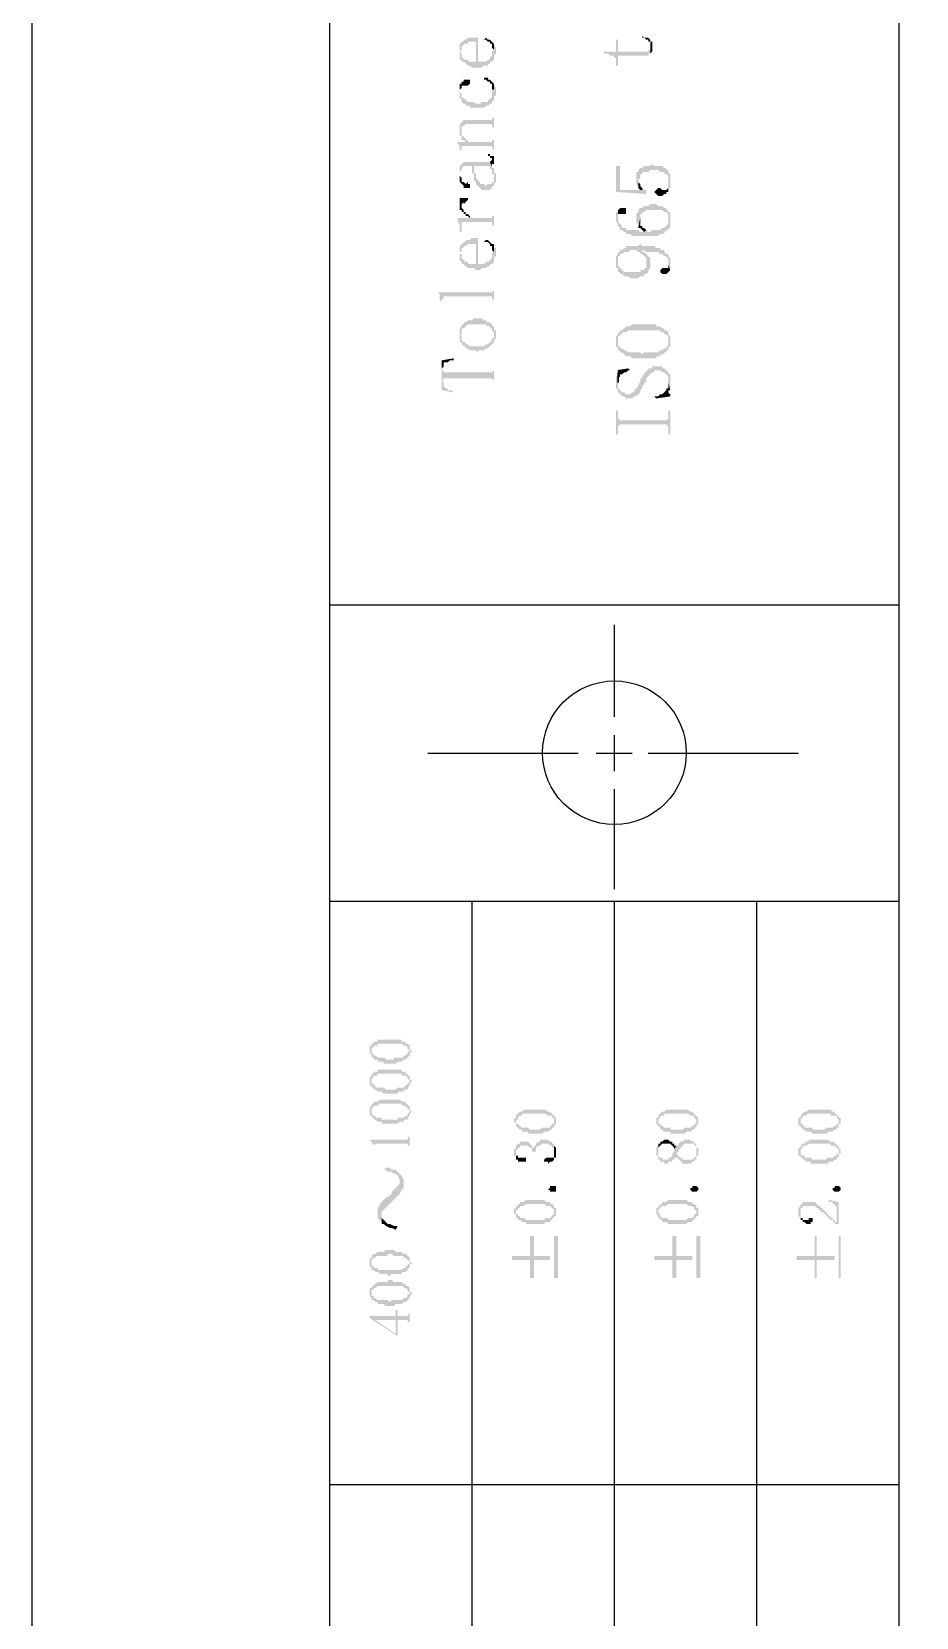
# Model space of a CAD drawing. Header units: millimetres. Extents: x 7018 to 13530, y 4187 to 5692.
# Drawn here: x 8411.44 to 8431.36, y 4627.4 to 4663.11 of the extents above; entities that cross this region are included whole.
import ezdxf

# ---------------------------------------------------------------- set-up
doc = ezdxf.new("R2010")
doc.units = ezdxf.units.MM

msp = doc.modelspace()

# ---------------------------------------------------------------- hatches: boundary and pattern name
at = {"transparency": 33554559}
for points in [[(8421.079, 4662.797), (8421.079, 4662.661), (8421.079, 4662.661), (8421.124, 4662.706), (8421.124, 4662.797), (8421.169, 4662.797), (8421.169, 4662.842), (8421.26, 4662.842), (8421.26, 4662.887), (8421.44, 4662.887), (8421.44, 4662.3), (8421.576, 4662.3), (8421.621, 4662.345), (8421.711, 4662.345), (8421.711, 4662.39), (8421.756, 4662.39), (8421.756, 4662.436), (8421.801, 4662.436), (8421.846, 4662.481), (8421.846, 4662.526), (8421.846, 4662.571), (8421.891, 4662.616), (8421.891, 4662.661), (8421.891, 4662.751), (8421.891, 4662.751), (8421.846, 4662.797), (8421.846, 4662.842), (8421.846, 4662.706), (8421.846, 4662.706), (8421.801, 4662.661), (8421.801, 4662.571), (8421.801, 4662.571), (8421.756, 4662.526), (8421.756, 4662.481), (8421.711, 4662.481), (8421.666, 4662.436), (8421.485, 4662.436), (8421.485, 4662.977), (8421.26, 4662.977), (8421.214, 4662.932), (8421.169, 4662.932), (8421.169, 4662.887), (8421.124, 4662.887), (8421.079, 4662.842)], [(8421.621, 4662.932), (8421.666, 4662.932), (8421.711, 4662.887), (8421.756, 4662.887), (8421.756, 4662.842), (8421.801, 4662.842), (8421.801, 4662.751), (8421.801, 4662.751), (8421.846, 4662.706), (8421.846, 4662.842), (8421.801, 4662.887), (8421.756, 4662.932), (8421.711, 4662.932), (8421.666, 4662.977), (8421.666, 4662.977)], [(8424.329, 4662.661), (8424.329, 4662.616), (8424.419, 4662.616), (8424.464, 4662.571), (8424.554, 4662.571), (8424.554, 4662.526), (8424.599, 4662.526), (8424.599, 4662.345), (8424.645, 4662.345), (8424.645, 4662.571), (8425.321, 4662.571), (8425.321, 4662.616), (8425.367, 4662.616), (8425.367, 4662.797), (8425.367, 4662.706), (8425.321, 4662.706), (8425.321, 4662.661), (8424.645, 4662.661), (8424.645, 4662.932), (8424.599, 4662.932), (8424.599, 4662.661)], [(8425.186, 4662.977), (8425.231, 4662.977), (8425.276, 4662.932), (8425.321, 4662.932), (8425.321, 4662.887), (8425.367, 4662.887), (8425.367, 4662.616), (8425.412, 4662.661), (8425.412, 4662.751), (8425.412, 4662.797), (8425.412, 4662.887), (8425.367, 4662.887), (8425.367, 4662.932), (8425.367, 4662.932), (8425.321, 4662.977), (8425.231, 4662.977), (8425.186, 4663.022)], [(8421.079, 4662.661), (8421.079, 4662.616), (8421.079, 4662.481), (8421.124, 4662.481), (8421.124, 4662.436), (8421.169, 4662.436), (8421.214, 4662.39), (8421.214, 4662.39), (8421.26, 4662.345), (8421.305, 4662.345), (8421.35, 4662.3), (8421.44, 4662.3), (8421.44, 4662.436), (8421.26, 4662.436), (8421.26, 4662.481), (8421.169, 4662.481), (8421.169, 4662.526), (8421.124, 4662.526), (8421.124, 4662.616), (8421.124, 4662.616), (8421.079, 4662.661), (8421.079, 4662.797), (8421.079, 4662.751), (8421.079, 4662.706)], [(8421.079, 4661.759), (8421.079, 4661.623), (8421.079, 4661.804), (8421.124, 4661.849), (8421.124, 4661.894), (8421.26, 4661.894), (8421.305, 4661.939), (8421.305, 4661.984), (8421.305, 4662.029), (8421.169, 4662.029), (8421.169, 4661.984), (8421.124, 4661.984), (8421.124, 4661.939), (8421.079, 4661.939), (8421.079, 4661.804)], [(8421.079, 4661.623), (8421.124, 4661.578), (8421.124, 4661.533), (8421.124, 4661.533), (8421.169, 4661.488), (8421.214, 4661.488), (8421.214, 4661.443), (8421.305, 4661.443), (8421.305, 4661.398), (8421.621, 4661.398), (8421.666, 4661.443), (8421.711, 4661.443), (8421.756, 4661.488), (8421.801, 4661.488), (8421.801, 4661.533), (8421.846, 4661.578), (8421.846, 4661.668), (8421.891, 4661.668), (8421.891, 4661.804), (8421.891, 4661.849), (8421.846, 4661.894), (8421.846, 4661.939), (8421.846, 4661.804), (8421.846, 4661.804), (8421.801, 4661.759), (8421.801, 4661.623), (8421.756, 4661.623), (8421.756, 4661.578), (8421.711, 4661.578), (8421.711, 4661.533), (8421.576, 4661.533), (8421.53, 4661.488), (8421.44, 4661.488), (8421.395, 4661.533), (8421.26, 4661.533), (8421.214, 4661.578), (8421.214, 4661.578), (8421.169, 4661.623), (8421.124, 4661.623), (8421.124, 4661.713), (8421.124, 4661.713), (8421.079, 4661.759)], [(8421.621, 4662.029), (8421.666, 4662.029), (8421.711, 4661.984), (8421.756, 4661.984), (8421.756, 4661.939), (8421.801, 4661.939), (8421.801, 4661.804), (8421.846, 4661.804), (8421.846, 4661.939), (8421.801, 4661.984), (8421.801, 4661.984), (8421.756, 4662.029), (8421.711, 4662.029), (8421.711, 4662.074), (8421.621, 4662.074)], [(8421.124, 4661.082), (8421.124, 4660.901), (8421.124, 4660.991), (8421.169, 4660.991), (8421.214, 4661.036), (8421.801, 4661.036), (8421.801, 4660.991), (8421.846, 4660.946), (8421.846, 4661.217), (8421.846, 4661.172), (8421.801, 4661.172), (8421.801, 4661.127), (8421.169, 4661.127), (8421.124, 4661.082)], [(8421.079, 4660.901), (8421.079, 4660.811), (8421.079, 4660.766), (8421.124, 4660.766), (8421.124, 4660.675), (8421.169, 4660.675), (8421.214, 4660.63), (8421.214, 4660.721), (8421.169, 4660.721), (8421.169, 4660.766), (8421.124, 4660.766), (8421.124, 4661.082), (8421.079, 4661.036), (8421.079, 4660.991), (8421.079, 4660.946)], [(8421.034, 4660.63), (8421.034, 4660.585), (8421.079, 4660.54), (8421.079, 4660.45), (8421.124, 4660.45), (8421.124, 4660.54), (8421.801, 4660.54), (8421.801, 4660.495), (8421.846, 4660.45), (8421.846, 4660.721), (8421.846, 4660.675), (8421.801, 4660.675), (8421.801, 4660.63), (8421.26, 4660.63), (8421.26, 4660.675), (8421.214, 4660.675), (8421.214, 4660.63)], [(8421.079, 4659.908), (8421.079, 4659.863), (8421.079, 4659.728), (8421.079, 4659.953), (8421.124, 4659.998), (8421.124, 4660.044), (8421.124, 4660.044), (8421.169, 4660.089), (8421.35, 4660.089), (8421.35, 4659.953), (8421.395, 4659.908), (8421.395, 4659.863), (8421.395, 4660.089), (8421.756, 4660.089), (8421.756, 4660.044), (8421.801, 4659.998), (8421.801, 4659.908), (8421.846, 4659.908), (8421.846, 4659.818), (8421.846, 4660.044), (8421.801, 4660.044), (8421.801, 4660.089), (8421.756, 4660.179), (8421.169, 4660.179), (8421.124, 4660.134), (8421.124, 4660.134), (8421.079, 4660.089), (8421.079, 4660.044), (8421.079, 4659.953)], [(8421.395, 4659.863), (8421.395, 4659.773), (8421.44, 4659.728), (8421.44, 4659.682), (8421.44, 4659.682), (8421.485, 4659.637), (8421.485, 4659.637), (8421.53, 4659.592), (8421.53, 4659.592), (8421.576, 4659.547), (8421.756, 4659.547), (8421.801, 4659.592), (8421.801, 4659.637), (8421.846, 4659.637), (8421.846, 4659.682), (8421.846, 4659.682), (8421.891, 4659.728), (8421.891, 4659.818), (8421.891, 4659.908), (8421.846, 4659.953), (8421.846, 4659.998), (8421.846, 4659.728), (8421.801, 4659.728), (8421.801, 4659.682), (8421.711, 4659.682), (8421.666, 4659.637), (8421.621, 4659.682), (8421.53, 4659.682), (8421.53, 4659.728), (8421.485, 4659.773), (8421.485, 4659.773), (8421.44, 4659.818), (8421.44, 4659.863), (8421.44, 4659.908), (8421.395, 4659.953), (8421.395, 4660.089)], [(8421.711, 4660.359), (8421.711, 4660.314), (8421.756, 4660.314), (8421.756, 4660.269), (8421.801, 4660.269), (8421.801, 4660.134), (8421.846, 4660.134), (8421.846, 4660.269), (8421.846, 4660.314), (8421.756, 4660.314), (8421.756, 4660.359)], [(8421.756, 4660.179), (8421.801, 4660.089), (8421.801, 4660.224), (8421.801, 4660.224)], [(8424.599, 4660.089), (8424.599, 4659.502), (8425.276, 4659.457), (8425.276, 4659.547), (8425.231, 4659.547), (8425.186, 4659.592), (8425.186, 4659.547), (8424.69, 4659.547), (8424.69, 4660.089)], [(8425.051, 4659.818), (8425.051, 4659.682), (8425.051, 4659.682), (8425.096, 4659.637), (8425.096, 4659.592), (8425.096, 4659.773), (8425.096, 4659.773), (8425.141, 4659.818), (8425.141, 4659.908), (8425.186, 4659.908), (8425.186, 4659.953), (8425.321, 4659.953), (8425.367, 4659.998), (8425.547, 4659.998), (8425.592, 4659.953), (8425.683, 4659.953), (8425.683, 4659.908), (8425.728, 4659.908), (8425.773, 4659.863), (8425.773, 4659.592), (8425.818, 4659.592), (8425.818, 4659.728), (8425.818, 4659.908), (8425.818, 4659.908), (8425.773, 4659.953), (8425.773, 4659.998), (8425.728, 4659.998), (8425.728, 4660.044), (8425.683, 4660.044), (8425.637, 4660.089), (8425.457, 4660.089), (8425.412, 4660.134), (8425.412, 4660.134), (8425.367, 4660.089), (8425.231, 4660.089), (8425.186, 4660.044), (8425.141, 4660.044), (8425.096, 4659.998), (8425.096, 4659.953), (8425.051, 4659.953), (8425.051, 4659.863), (8425.051, 4659.863)], [(8421.079, 4659.728), (8421.124, 4659.682), (8421.124, 4659.682), (8421.169, 4659.637), (8421.169, 4659.592), (8421.305, 4659.592), (8421.305, 4659.682), (8421.26, 4659.682), (8421.26, 4659.728), (8421.214, 4659.682), (8421.214, 4659.682), (8421.169, 4659.728), (8421.124, 4659.728), (8421.124, 4659.773), (8421.124, 4659.818), (8421.079, 4659.863), (8421.079, 4659.908)], [(8425.096, 4659.592), (8425.096, 4659.592), (8425.141, 4659.547), (8425.186, 4659.547), (8425.186, 4659.592), (8425.186, 4659.592), (8425.141, 4659.637), (8425.141, 4659.682), (8425.141, 4659.682), (8425.096, 4659.728), (8425.096, 4659.773)], [(8425.457, 4659.502), (8425.457, 4659.502), (8425.502, 4659.457), (8425.502, 4659.457), (8425.547, 4659.412), (8425.637, 4659.412), (8425.683, 4659.457), (8425.728, 4659.457), (8425.728, 4659.502), (8425.773, 4659.502), (8425.773, 4659.728), (8425.773, 4659.592), (8425.773, 4659.592), (8425.728, 4659.547), (8425.637, 4659.547), (8425.592, 4659.592), (8425.547, 4659.592), (8425.502, 4659.547), (8425.502, 4659.547)], [(8421.079, 4659.231), (8421.079, 4659.096), (8421.124, 4659.096), (8421.124, 4659.231), (8421.124, 4659.231), (8421.169, 4659.276), (8421.169, 4659.231), (8421.214, 4659.276), (8421.214, 4659.276), (8421.26, 4659.321), (8421.26, 4659.367), (8421.079, 4659.367), (8421.079, 4659.276)], [(8421.034, 4658.915), (8421.034, 4658.825), (8421.079, 4658.78), (8421.079, 4658.69), (8421.079, 4658.599), (8421.124, 4658.599), (8421.124, 4658.825), (8421.801, 4658.825), (8421.801, 4658.78), (8421.846, 4658.735), (8421.846, 4658.599), (8421.846, 4659.141), (8421.846, 4658.96), (8421.801, 4658.96), (8421.801, 4658.915), (8421.35, 4658.915), (8421.305, 4658.96), (8421.305, 4658.915)], [(8421.124, 4659.096), (8421.124, 4659.051), (8421.169, 4659.051), (8421.169, 4659.005), (8421.214, 4659.005), (8421.214, 4658.96), (8421.26, 4658.96), (8421.305, 4658.915), (8421.305, 4658.96), (8421.305, 4658.96), (8421.26, 4659.005), (8421.214, 4659.005), (8421.214, 4659.051), (8421.169, 4659.051), (8421.169, 4659.096), (8421.169, 4659.096), (8421.124, 4659.141), (8421.124, 4659.186), (8421.124, 4659.186)], [(8424.599, 4658.915), (8424.599, 4658.825), (8424.599, 4658.825), (8424.645, 4658.78), (8424.645, 4658.735), (8424.645, 4658.735), (8424.69, 4658.69), (8424.69, 4658.644), (8424.735, 4658.644), (8424.78, 4658.599), (8424.825, 4658.599), (8424.825, 4658.554), (8424.915, 4658.554), (8424.96, 4658.509), (8425.547, 4658.509), (8425.592, 4658.554), (8425.683, 4658.554), (8425.683, 4658.599), (8425.683, 4658.599), (8425.728, 4658.644), (8425.773, 4658.644), (8425.773, 4658.69), (8425.818, 4658.69), (8425.773, 4658.87), (8425.773, 4658.78), (8425.773, 4658.78), (8425.728, 4658.735), (8425.728, 4658.735), (8425.683, 4658.69), (8425.637, 4658.69), (8425.592, 4658.644), (8425.412, 4658.644), (8425.367, 4658.599), (8425.321, 4658.599), (8425.276, 4658.644), (8425.276, 4658.644), (8425.231, 4658.599), (8425.141, 4658.599), (8425.096, 4658.644), (8424.825, 4658.644), (8424.825, 4658.69), (8424.735, 4658.69), (8424.735, 4658.735), (8424.69, 4658.78), (8424.69, 4658.78), (8424.645, 4658.825), (8424.645, 4658.87), (8424.645, 4659.051), (8424.599, 4659.051), (8424.599, 4658.96)], [(8424.645, 4659.051), (8424.645, 4658.915), (8424.645, 4659.005), (8424.825, 4659.005), (8424.825, 4659.096), (8424.825, 4659.141), (8424.69, 4659.141), (8424.645, 4659.096)], [(8425.051, 4658.915), (8425.051, 4658.825), (8425.051, 4658.825), (8425.096, 4658.78), (8425.096, 4658.735), (8425.096, 4658.69), (8425.141, 4658.915), (8425.141, 4659.005), (8425.186, 4659.005), (8425.186, 4659.051), (8425.231, 4659.051), (8425.276, 4659.096), (8425.637, 4659.096), (8425.683, 4659.051), (8425.728, 4659.051), (8425.773, 4659.005), (8425.773, 4658.87), (8425.818, 4658.69), (8425.818, 4658.78), (8425.818, 4658.915), (8425.818, 4659.051), (8425.773, 4659.051), (8425.773, 4659.096), (8425.728, 4659.096), (8425.728, 4659.141), (8425.683, 4659.141), (8425.637, 4659.186), (8425.547, 4659.186), (8425.502, 4659.231), (8425.367, 4659.231), (8425.321, 4659.186), (8425.231, 4659.186), (8425.186, 4659.141), (8425.141, 4659.141), (8425.096, 4659.096), (8425.096, 4659.051), (8425.096, 4659.051), (8425.051, 4659.005)], [(8425.096, 4658.69), (8425.141, 4658.69), (8425.186, 4658.644), (8425.186, 4658.644), (8425.231, 4658.599), (8425.276, 4658.644), (8425.231, 4658.69), (8425.186, 4658.69), (8425.186, 4658.735), (8425.141, 4658.735), (8425.141, 4658.78), (8425.141, 4658.915)], [(8421.079, 4658.238), (8421.079, 4658.103), (8421.079, 4658.148), (8421.124, 4658.148), (8421.124, 4658.238), (8421.169, 4658.238), (8421.169, 4658.283), (8421.214, 4658.283), (8421.26, 4658.329), (8421.44, 4658.329), (8421.44, 4657.742), (8421.53, 4657.742), (8421.576, 4657.787), (8421.666, 4657.787), (8421.711, 4657.832), (8421.756, 4657.832), (8421.756, 4657.877), (8421.801, 4657.877), (8421.846, 4657.922), (8421.846, 4657.967), (8421.846, 4658.013), (8421.891, 4658.058), (8421.891, 4658.148), (8421.891, 4658.238), (8421.846, 4658.238), (8421.846, 4658.329), (8421.846, 4658.148), (8421.846, 4658.148), (8421.801, 4658.103), (8421.801, 4658.013), (8421.801, 4658.013), (8421.756, 4657.967), (8421.756, 4657.967), (8421.711, 4657.922), (8421.666, 4657.922), (8421.621, 4657.877), (8421.485, 4657.877), (8421.485, 4658.464), (8421.35, 4658.464), (8421.305, 4658.419), (8421.214, 4658.419), (8421.214, 4658.374), (8421.169, 4658.374), (8421.124, 4658.329), (8421.124, 4658.329), (8421.079, 4658.283)], [(8421.621, 4658.374), (8421.711, 4658.374), (8421.756, 4658.329), (8421.756, 4658.283), (8421.801, 4658.283), (8421.801, 4658.238), (8421.801, 4658.193), (8421.846, 4658.148), (8421.846, 4658.329), (8421.801, 4658.329), (8421.756, 4658.374), (8421.756, 4658.374), (8421.711, 4658.419), (8421.666, 4658.419)], [(8424.645, 4658.103), (8424.645, 4657.922), (8424.645, 4657.967), (8424.645, 4658.058), (8424.69, 4658.058), (8424.69, 4658.103), (8424.735, 4658.103), (8424.78, 4658.148), (8424.87, 4658.148), (8424.915, 4658.193), (8425.051, 4658.193), (8425.096, 4658.148), (8425.141, 4658.148), (8425.141, 4658.103), (8425.186, 4658.193), (8425.231, 4658.193), (8425.276, 4658.148), (8425.547, 4658.148), (8425.592, 4658.103), (8425.637, 4658.103), (8425.683, 4658.058), (8425.728, 4658.058), (8425.728, 4658.013), (8425.773, 4658.013), (8425.773, 4657.877), (8425.773, 4657.877), (8425.818, 4657.742), (8425.818, 4657.877), (8425.818, 4657.967), (8425.818, 4658.013), (8425.773, 4658.058), (8425.773, 4658.103), (8425.728, 4658.103), (8425.683, 4658.148), (8425.683, 4658.193), (8425.592, 4658.193), (8425.592, 4658.238), (8425.502, 4658.238), (8425.457, 4658.283), (8425.186, 4658.283), (8425.141, 4658.329), (8425.096, 4658.283), (8424.825, 4658.283), (8424.825, 4658.238), (8424.78, 4658.238), (8424.735, 4658.193), (8424.69, 4658.193), (8424.69, 4658.148), (8424.645, 4658.148)], [(8421.079, 4658.103), (8421.079, 4657.967), (8421.079, 4657.967), (8421.124, 4657.922), (8421.124, 4657.877), (8421.169, 4657.877), (8421.214, 4657.832), (8421.214, 4657.832), (8421.26, 4657.787), (8421.395, 4657.787), (8421.44, 4657.742), (8421.44, 4657.877), (8421.26, 4657.877), (8421.26, 4657.922), (8421.214, 4657.922), (8421.169, 4657.967), (8421.169, 4657.967), (8421.124, 4658.013), (8421.124, 4658.103), (8421.079, 4658.103), (8421.079, 4658.238), (8421.079, 4658.148)], [(8424.599, 4657.922), (8424.599, 4657.787), (8424.645, 4657.787), (8424.645, 4657.697), (8424.69, 4657.697), (8424.69, 4657.652), (8424.735, 4657.652), (8424.78, 4657.606), (8424.87, 4657.606), (8424.915, 4657.561), (8425.096, 4657.561), (8425.141, 4657.606), (8425.231, 4657.606), (8425.231, 4657.652), (8425.276, 4657.652), (8425.321, 4657.697), (8425.276, 4657.922), (8425.276, 4657.877), (8425.276, 4657.787), (8425.231, 4657.787), (8425.231, 4657.742), (8425.141, 4657.742), (8425.141, 4657.697), (8424.78, 4657.697), (8424.735, 4657.742), (8424.735, 4657.742), (8424.69, 4657.787), (8424.69, 4657.787), (8424.645, 4657.832), (8424.645, 4658.103), (8424.599, 4658.058), (8424.599, 4657.967)], [(8425.141, 4658.103), (8425.186, 4658.103), (8425.231, 4658.058), (8425.276, 4658.013), (8425.276, 4657.922), (8425.276, 4657.922), (8425.321, 4657.697), (8425.321, 4657.742), (8425.321, 4657.742), (8425.367, 4657.787), (8425.367, 4657.832), (8425.367, 4657.922), (8425.367, 4658.013), (8425.321, 4658.058), (8425.321, 4658.058), (8425.276, 4658.103), (8425.276, 4658.103), (8425.231, 4658.148), (8425.186, 4658.148), (8425.186, 4658.193)], [(8425.592, 4657.697), (8425.592, 4657.697), (8425.637, 4657.652), (8425.728, 4657.652), (8425.773, 4657.697), (8425.773, 4657.697), (8425.818, 4657.742), (8425.773, 4657.877), (8425.773, 4657.787), (8425.637, 4657.787), (8425.592, 4657.742)], [(8420.583, 4657.245), (8420.583, 4657.245), (8420.628, 4657.2), (8420.628, 4657.11), (8420.628, 4657.065), (8420.673, 4657.02), (8420.673, 4656.929), (8420.673, 4657.065), (8420.718, 4657.11), (8420.718, 4657.155), (8421.801, 4657.155), (8421.801, 4657.11), (8421.801, 4657.11), (8421.846, 4657.065), (8421.846, 4656.929), (8421.846, 4657.471), (8421.846, 4657.29), (8421.846, 4657.29), (8421.801, 4657.245), (8421.756, 4657.245)], [(8421.079, 4656.433), (8421.079, 4656.298), (8421.124, 4656.298), (8421.124, 4656.433), (8421.169, 4656.433), (8421.214, 4656.478), (8421.214, 4656.478), (8421.26, 4656.523), (8421.666, 4656.523), (8421.711, 4656.478), (8421.756, 4656.478), (8421.756, 4656.433), (8421.801, 4656.433), (8421.801, 4656.388), (8421.846, 4656.343), (8421.846, 4656.298), (8421.846, 4656.117), (8421.846, 4656.162), (8421.846, 4656.162), (8421.891, 4656.207), (8421.891, 4656.298), (8421.891, 4656.388), (8421.846, 4656.388), (8421.846, 4656.478), (8421.801, 4656.478), (8421.801, 4656.523), (8421.756, 4656.568), (8421.711, 4656.568), (8421.666, 4656.613), (8421.621, 4656.613), (8421.576, 4656.659), (8421.395, 4656.659), (8421.35, 4656.613), (8421.26, 4656.613), (8421.214, 4656.568), (8421.169, 4656.568), (8421.169, 4656.523), (8421.124, 4656.523), (8421.124, 4656.478)], [(8424.645, 4656.298), (8424.645, 4656.117), (8424.645, 4656.162), (8424.645, 4656.252), (8424.69, 4656.252), (8424.69, 4656.298), (8424.735, 4656.298), (8424.735, 4656.343), (8424.825, 4656.343), (8424.87, 4656.388), (8425.592, 4656.388), (8425.592, 4656.343), (8425.683, 4656.343), (8425.683, 4656.298), (8425.728, 4656.298), (8425.773, 4656.252), (8425.773, 4656.117), (8425.773, 4656.343), (8425.773, 4656.343), (8425.728, 4656.388), (8425.683, 4656.388), (8425.683, 4656.433), (8425.637, 4656.433), (8425.592, 4656.478), (8425.502, 4656.478), (8425.502, 4656.523), (8424.96, 4656.523), (8424.915, 4656.478), (8424.825, 4656.478), (8424.78, 4656.433), (8424.78, 4656.433), (8424.735, 4656.388), (8424.69, 4656.388), (8424.69, 4656.343), (8424.645, 4656.343)], [(8421.079, 4656.298), (8421.079, 4656.207), (8421.079, 4656.117), (8421.124, 4656.117), (8421.124, 4656.072), (8421.169, 4656.027), (8421.214, 4656.027), (8421.214, 4655.982), (8421.26, 4655.982), (8421.305, 4655.937), (8421.44, 4655.937), (8421.485, 4655.891), (8421.485, 4655.937), (8421.621, 4655.937), (8421.666, 4655.982), (8421.711, 4655.982), (8421.756, 4656.027), (8421.756, 4656.027), (8421.801, 4656.072), (8421.801, 4656.072), (8421.846, 4656.117), (8421.846, 4656.298), (8421.846, 4656.207), (8421.801, 4656.207), (8421.801, 4656.162), (8421.756, 4656.117), (8421.756, 4656.117), (8421.711, 4656.072), (8421.666, 4656.072), (8421.621, 4656.027), (8421.305, 4656.027), (8421.26, 4656.072), (8421.214, 4656.072), (8421.214, 4656.117), (8421.169, 4656.117), (8421.124, 4656.162), (8421.124, 4656.207), (8421.124, 4656.252), (8421.079, 4656.298), (8421.079, 4656.433), (8421.079, 4656.343), (8421.079, 4656.343)], [(8424.599, 4656.117), (8424.599, 4656.027), (8424.599, 4656.027), (8424.645, 4655.982), (8424.645, 4655.937), (8424.69, 4655.937), (8424.69, 4655.891), (8424.735, 4655.891), (8424.78, 4655.846), (8424.78, 4655.846), (8424.825, 4655.801), (8424.915, 4655.801), (8424.96, 4655.756), (8425.502, 4655.756), (8425.502, 4655.801), (8425.592, 4655.801), (8425.592, 4655.846), (8425.683, 4655.846), (8425.683, 4655.891), (8425.728, 4655.891), (8425.728, 4655.937), (8425.773, 4655.937), (8425.773, 4655.982), (8425.818, 4656.027), (8425.818, 4656.117), (8425.818, 4656.252), (8425.818, 4656.252), (8425.773, 4656.298), (8425.773, 4656.117), (8425.773, 4656.027), (8425.728, 4656.027), (8425.728, 4655.982), (8425.683, 4655.982), (8425.637, 4655.937), (8425.592, 4655.937), (8425.547, 4655.891), (8425.231, 4655.891), (8425.186, 4655.846), (8425.186, 4655.846), (8425.141, 4655.891), (8424.87, 4655.891), (8424.825, 4655.937), (8424.78, 4655.937), (8424.735, 4655.982), (8424.69, 4655.982), (8424.69, 4656.027), (8424.645, 4656.027), (8424.645, 4656.117), (8424.645, 4656.298), (8424.599, 4656.252), (8424.599, 4656.162)], [(8420.673, 4655.711), (8420.673, 4655.53), (8420.673, 4655.53), (8420.718, 4655.575), (8420.718, 4655.666), (8420.808, 4655.666), (8420.853, 4655.711), (8420.944, 4655.711), (8420.944, 4655.756)], [(8420.673, 4655.711), (8420.673, 4655.034), (8420.944, 4654.989), (8420.944, 4654.989), (8420.899, 4655.034), (8420.808, 4655.034), (8420.808, 4655.079), (8420.763, 4655.079), (8420.718, 4655.124), (8420.718, 4655.214), (8420.673, 4655.26), (8420.673, 4655.53)], [(8420.673, 4655.53), (8420.673, 4655.26), (8420.718, 4655.26), (8420.718, 4655.305), (8421.801, 4655.305), (8421.846, 4655.26), (8421.846, 4655.169), (8421.846, 4655.53), (8421.846, 4655.485), (8421.846, 4655.485), (8421.801, 4655.44), (8420.718, 4655.44)], [(8424.599, 4655.214), (8424.599, 4655.079), (8424.599, 4655.079), (8424.645, 4655.034), (8424.645, 4654.989), (8424.645, 4654.989), (8424.69, 4654.944), (8424.69, 4654.944), (8424.735, 4654.898), (8424.78, 4654.898), (8424.825, 4654.853), (8424.96, 4654.853), (8425.006, 4654.898), (8425.051, 4654.898), (8425.096, 4654.944), (8425.096, 4654.944), (8425.141, 4654.989), (8425.141, 4655.034), (8425.186, 4655.079), (8425.186, 4655.124), (8425.231, 4655.169), (8425.231, 4655.214), (8425.276, 4655.214), (8425.276, 4655.305), (8425.321, 4655.35), (8425.321, 4655.35), (8425.367, 4655.395), (8425.367, 4655.395), (8425.412, 4655.44), (8425.457, 4655.44), (8425.457, 4655.485), (8425.592, 4655.485), (8425.637, 4655.44), (8425.683, 4655.44), (8425.728, 4655.395), (8425.728, 4655.395), (8425.773, 4655.35), (8425.773, 4655.214), (8425.818, 4655.034), (8425.818, 4655.169), (8425.818, 4655.214), (8425.818, 4655.395), (8425.818, 4655.395), (8425.773, 4655.44), (8425.773, 4655.44), (8425.728, 4655.485), (8425.728, 4655.485), (8425.683, 4655.53), (8425.637, 4655.53), (8425.637, 4655.575), (8425.412, 4655.575), (8425.412, 4655.53), (8425.321, 4655.53), (8425.321, 4655.485), (8425.276, 4655.485), (8425.276, 4655.44), (8425.231, 4655.44), (8425.231, 4655.395), (8425.186, 4655.35), (8425.186, 4655.305), (8425.141, 4655.305), (8425.141, 4655.214), (8425.096, 4655.169), (8425.096, 4655.124), (8425.051, 4655.079), (8425.051, 4655.079), (8425.006, 4655.034), (8425.006, 4654.989), (8424.96, 4654.989), (8424.915, 4654.944), (8424.825, 4654.944), (8424.78, 4654.989), (8424.735, 4654.989), (8424.69, 4655.034), (8424.69, 4655.034), (8424.645, 4655.079), (8424.645, 4655.395), (8424.599, 4655.35), (8424.599, 4655.26), (8424.599, 4655.26)], [(8424.599, 4655.485), (8424.645, 4655.485), (8424.645, 4655.44), (8424.645, 4655.26), (8424.645, 4655.305), (8424.69, 4655.35), (8424.69, 4655.395), (8424.735, 4655.395), (8424.78, 4655.44), (8424.825, 4655.44), (8424.87, 4655.485), (8424.915, 4655.485), (8424.87, 4655.53)], [(8425.457, 4654.898), (8425.502, 4654.853), (8425.818, 4654.898), (8425.818, 4654.944), (8425.818, 4654.944), (8425.773, 4654.989), (8425.773, 4655.169), (8425.773, 4655.079), (8425.728, 4655.079), (8425.728, 4655.034), (8425.728, 4655.034), (8425.683, 4654.989), (8425.683, 4654.989), (8425.637, 4654.944), (8425.592, 4654.944), (8425.547, 4654.898), (8425.502, 4654.898)], [(8425.773, 4655.169), (8425.773, 4654.989), (8425.773, 4655.034), (8425.818, 4655.034), (8425.773, 4655.214)], [(8424.599, 4654.583), (8424.599, 4654.041), (8424.645, 4654.041), (8424.645, 4654.221), (8424.645, 4654.221), (8424.69, 4654.267), (8425.728, 4654.267), (8425.773, 4654.221), (8425.773, 4654.041), (8425.818, 4654.041), (8425.818, 4654.583), (8425.773, 4654.583), (8425.773, 4654.402), (8425.773, 4654.402), (8425.728, 4654.357), (8424.69, 4654.357), (8424.645, 4654.402), (8424.645, 4654.583)], [(8419.048, 4640.14), (8419.048, 4640.095), (8419.048, 4640.095), (8419.093, 4640.05), (8419.093, 4640.185), (8419.093, 4640.231), (8419.138, 4640.231), (8419.138, 4640.276), (8419.229, 4640.276), (8419.229, 4640.321), (8419.77, 4640.321), (8419.815, 4640.276), (8419.86, 4640.276), (8419.906, 4640.231), (8419.906, 4640.185), (8419.951, 4640.185), (8419.951, 4640.14), (8419.951, 4640.276), (8419.906, 4640.321), (8419.86, 4640.321), (8419.86, 4640.366), (8419.77, 4640.366), (8419.77, 4640.411), (8419.229, 4640.411), (8419.229, 4640.366), (8419.138, 4640.366), (8419.138, 4640.321), (8419.093, 4640.321), (8419.093, 4640.276), (8419.048, 4640.276), (8419.048, 4640.231), (8419.048, 4640.185)], [(8419.093, 4640.05), (8419.093, 4640.005), (8419.138, 4640.005), (8419.138, 4639.96), (8419.229, 4639.96), (8419.229, 4639.915), (8419.364, 4639.915), (8419.364, 4639.869), (8419.635, 4639.869), (8419.68, 4639.915), (8419.77, 4639.915), (8419.815, 4639.96), (8419.86, 4639.96), (8419.906, 4640.005), (8419.906, 4640.005), (8419.951, 4640.05), (8419.951, 4640.095), (8419.951, 4640.095), (8419.996, 4640.14), (8419.996, 4640.185), (8419.951, 4640.185), (8419.951, 4640.231), (8419.951, 4640.276), (8419.951, 4640.14), (8419.906, 4640.14), (8419.906, 4640.095), (8419.906, 4640.095), (8419.86, 4640.05), (8419.815, 4640.05), (8419.815, 4640.005), (8419.59, 4640.005), (8419.59, 4639.96), (8419.409, 4639.96), (8419.409, 4640.005), (8419.229, 4640.005), (8419.184, 4640.05), (8419.138, 4640.05), (8419.138, 4640.095), (8419.093, 4640.095), (8419.093, 4640.14), (8419.093, 4640.14)], [(8419.048, 4639.463), (8419.048, 4639.373), (8419.093, 4639.373), (8419.093, 4639.463), (8419.093, 4639.508), (8419.093, 4639.554), (8419.138, 4639.554), (8419.138, 4639.599), (8419.229, 4639.599), (8419.229, 4639.644), (8419.77, 4639.644), (8419.77, 4639.599), (8419.86, 4639.599), (8419.906, 4639.554), (8419.906, 4639.508), (8419.951, 4639.508), (8419.951, 4639.463), (8419.951, 4639.599), (8419.906, 4639.599), (8419.906, 4639.644), (8419.86, 4639.644), (8419.86, 4639.689), (8419.77, 4639.689), (8419.77, 4639.734), (8419.229, 4639.734), (8419.229, 4639.689), (8419.138, 4639.689), (8419.138, 4639.644), (8419.093, 4639.644), (8419.093, 4639.599), (8419.093, 4639.599), (8419.048, 4639.554), (8419.048, 4639.508), (8419.048, 4639.508)], [(8419.093, 4639.373), (8419.093, 4639.328), (8419.138, 4639.328), (8419.138, 4639.283), (8419.184, 4639.283), (8419.229, 4639.238), (8419.319, 4639.238), (8419.364, 4639.192), (8419.68, 4639.192), (8419.68, 4639.238), (8419.815, 4639.238), (8419.815, 4639.283), (8419.906, 4639.283), (8419.906, 4639.328), (8419.906, 4639.328), (8419.951, 4639.373), (8419.951, 4639.418), (8419.951, 4639.418), (8419.996, 4639.463), (8419.996, 4639.508), (8419.951, 4639.508), (8419.951, 4639.554), (8419.951, 4639.599), (8419.951, 4639.463), (8419.951, 4639.463), (8419.906, 4639.418), (8419.906, 4639.418), (8419.86, 4639.373), (8419.86, 4639.373), (8419.815, 4639.328), (8419.68, 4639.328), (8419.635, 4639.283), (8419.409, 4639.283), (8419.364, 4639.328), (8419.184, 4639.328), (8419.184, 4639.373), (8419.138, 4639.373), (8419.138, 4639.418), (8419.093, 4639.418), (8419.093, 4639.463), (8419.093, 4639.463)], [(8419.048, 4638.786), (8419.048, 4638.741), (8419.048, 4638.696), (8419.093, 4638.696), (8419.093, 4638.651), (8419.093, 4638.786), (8419.093, 4638.831), (8419.093, 4638.877), (8419.138, 4638.877), (8419.138, 4638.922), (8419.229, 4638.922), (8419.274, 4638.967), (8419.77, 4638.967), (8419.77, 4638.922), (8419.86, 4638.922), (8419.86, 4638.877), (8419.906, 4638.877), (8419.906, 4638.831), (8419.951, 4638.831), (8419.951, 4638.786), (8419.951, 4638.922), (8419.906, 4638.922), (8419.906, 4638.967), (8419.86, 4638.967), (8419.86, 4639.012), (8419.77, 4639.012), (8419.725, 4639.057), (8419.274, 4639.057), (8419.229, 4639.012), (8419.138, 4639.012), (8419.138, 4638.967), (8419.093, 4638.967), (8419.093, 4638.922), (8419.093, 4638.922), (8419.048, 4638.877), (8419.048, 4638.831), (8419.048, 4638.831)], [(8419.093, 4638.651), (8419.138, 4638.651), (8419.138, 4638.606), (8419.184, 4638.606), (8419.229, 4638.561), (8419.319, 4638.561), (8419.319, 4638.515), (8419.68, 4638.515), (8419.725, 4638.561), (8419.815, 4638.561), (8419.815, 4638.606), (8419.906, 4638.606), (8419.906, 4638.651), (8419.906, 4638.651), (8419.951, 4638.696), (8419.951, 4638.741), (8419.951, 4638.741), (8419.996, 4638.786), (8419.996, 4638.786), (8419.951, 4638.831), (8419.951, 4638.877), (8419.951, 4638.922), (8419.951, 4638.786), (8419.951, 4638.786), (8419.906, 4638.741), (8419.906, 4638.696), (8419.86, 4638.696), (8419.815, 4638.651), (8419.68, 4638.651), (8419.68, 4638.606), (8419.319, 4638.606), (8419.319, 4638.651), (8419.184, 4638.651), (8419.184, 4638.696), (8419.138, 4638.696), (8419.093, 4638.741), (8419.093, 4638.786), (8419.093, 4638.786)], [(8422.298, 4638.561), (8422.298, 4638.561), (8422.343, 4638.515), (8422.343, 4638.47), (8422.343, 4638.561), (8422.343, 4638.606), (8422.388, 4638.606), (8422.388, 4638.651), (8422.388, 4638.651), (8422.433, 4638.696), (8422.478, 4638.696), (8422.478, 4638.741), (8423.02, 4638.741), (8423.065, 4638.696), (8423.155, 4638.696), (8423.155, 4638.651), (8423.2, 4638.651), (8423.2, 4638.606), (8423.2, 4638.561), (8423.2, 4638.696), (8423.2, 4638.696), (8423.155, 4638.741), (8423.155, 4638.741), (8423.11, 4638.786), (8423.065, 4638.786), (8423.02, 4638.831), (8422.523, 4638.831), (8422.478, 4638.786), (8422.433, 4638.786), (8422.388, 4638.741), (8422.388, 4638.741), (8422.343, 4638.696), (8422.343, 4638.651), (8422.343, 4638.651), (8422.298, 4638.606), (8422.298, 4638.606)], [(8422.343, 4638.47), (8422.388, 4638.425), (8422.388, 4638.425), (8422.433, 4638.38), (8422.478, 4638.38), (8422.478, 4638.335), (8422.614, 4638.335), (8422.614, 4638.29), (8422.929, 4638.29), (8422.975, 4638.335), (8423.065, 4638.335), (8423.11, 4638.38), (8423.155, 4638.38), (8423.155, 4638.425), (8423.2, 4638.425), (8423.2, 4638.47), (8423.2, 4638.47), (8423.245, 4638.515), (8423.245, 4638.561), (8423.245, 4638.606), (8423.245, 4638.651), (8423.245, 4638.651), (8423.2, 4638.696), (8423.2, 4638.561), (8423.2, 4638.515), (8423.155, 4638.515), (8423.155, 4638.47), (8423.11, 4638.47), (8423.11, 4638.425), (8422.929, 4638.425), (8422.884, 4638.38), (8422.659, 4638.38), (8422.614, 4638.425), (8422.478, 4638.425), (8422.433, 4638.47), (8422.433, 4638.47), (8422.388, 4638.515), (8422.343, 4638.515), (8422.343, 4638.561), (8422.343, 4638.561)], [(8425.502, 4638.561), (8425.502, 4638.515), (8425.547, 4638.47), (8425.547, 4638.561), (8425.547, 4638.606), (8425.547, 4638.606), (8425.592, 4638.651), (8425.592, 4638.696), (8425.683, 4638.696), (8425.683, 4638.741), (8426.224, 4638.741), (8426.269, 4638.696), (8426.36, 4638.696), (8426.36, 4638.651), (8426.36, 4638.651), (8426.405, 4638.606), (8426.405, 4638.561), (8426.405, 4638.696), (8426.405, 4638.696), (8426.36, 4638.741), (8426.36, 4638.741), (8426.314, 4638.786), (8426.269, 4638.786), (8426.224, 4638.831), (8425.728, 4638.831), (8425.683, 4638.786), (8425.637, 4638.786), (8425.592, 4638.741), (8425.592, 4638.741), (8425.547, 4638.696), (8425.547, 4638.651), (8425.502, 4638.651), (8425.502, 4638.606), (8425.502, 4638.606)], [(8425.547, 4638.47), (8425.592, 4638.425), (8425.592, 4638.38), (8425.637, 4638.38), (8425.683, 4638.335), (8425.818, 4638.335), (8425.818, 4638.29), (8426.134, 4638.29), (8426.179, 4638.335), (8426.269, 4638.335), (8426.314, 4638.38), (8426.36, 4638.38), (8426.36, 4638.425), (8426.405, 4638.425), (8426.405, 4638.47), (8426.405, 4638.47), (8426.45, 4638.515), (8426.45, 4638.561), (8426.45, 4638.606), (8426.45, 4638.651), (8426.45, 4638.651), (8426.405, 4638.696), (8426.405, 4638.561), (8426.405, 4638.515), (8426.36, 4638.515), (8426.36, 4638.47), (8426.314, 4638.47), (8426.269, 4638.425), (8426.134, 4638.425), (8426.089, 4638.38), (8425.818, 4638.38), (8425.818, 4638.425), (8425.683, 4638.425), (8425.637, 4638.47), (8425.592, 4638.47), (8425.592, 4638.515), (8425.547, 4638.515), (8425.547, 4638.561), (8425.547, 4638.561)], [(8428.706, 4638.561), (8428.706, 4638.47), (8428.752, 4638.47), (8428.752, 4638.561), (8428.752, 4638.606), (8428.752, 4638.606), (8428.797, 4638.651), (8428.797, 4638.696), (8428.887, 4638.696), (8428.887, 4638.741), (8429.429, 4638.741), (8429.429, 4638.696), (8429.564, 4638.696), (8429.564, 4638.651), (8429.564, 4638.651), (8429.609, 4638.606), (8429.609, 4638.561), (8429.609, 4638.696), (8429.564, 4638.696), (8429.564, 4638.741), (8429.519, 4638.741), (8429.519, 4638.786), (8429.474, 4638.786), (8429.429, 4638.831), (8428.932, 4638.831), (8428.887, 4638.786), (8428.842, 4638.786), (8428.797, 4638.741), (8428.797, 4638.741), (8428.752, 4638.696), (8428.752, 4638.651), (8428.706, 4638.651), (8428.706, 4638.606), (8428.706, 4638.606)], [(8428.752, 4638.47), (8428.752, 4638.425), (8428.797, 4638.425), (8428.797, 4638.38), (8428.842, 4638.38), (8428.887, 4638.335), (8428.977, 4638.335), (8429.022, 4638.29), (8429.338, 4638.29), (8429.383, 4638.335), (8429.474, 4638.335), (8429.519, 4638.38), (8429.564, 4638.38), (8429.564, 4638.425), (8429.609, 4638.425), (8429.609, 4638.47), (8429.609, 4638.515), (8429.654, 4638.515), (8429.654, 4638.561), (8429.654, 4638.606), (8429.654, 4638.651), (8429.609, 4638.651), (8429.609, 4638.696), (8429.609, 4638.561), (8429.609, 4638.515), (8429.564, 4638.515), (8429.564, 4638.47), (8429.519, 4638.47), (8429.474, 4638.425), (8429.338, 4638.425), (8429.293, 4638.38), (8429.022, 4638.38), (8429.022, 4638.425), (8428.842, 4638.425), (8428.842, 4638.47), (8428.797, 4638.47), (8428.797, 4638.515), (8428.752, 4638.515), (8428.752, 4638.561), (8428.752, 4638.561)], [(8419.048, 4638.154), (8419.048, 4638.154), (8419.093, 4638.109), (8419.093, 4638.064), (8419.138, 4638.064), (8419.138, 4638.019), (8419.138, 4637.929), (8419.138, 4638.019), (8419.184, 4638.064), (8419.906, 4638.064), (8419.906, 4638.019), (8419.951, 4638.019), (8419.951, 4637.929), (8419.951, 4638.335), (8419.951, 4638.245), (8419.951, 4638.245), (8419.906, 4638.2), (8419.906, 4638.154), (8419.86, 4638.154)], [(8422.298, 4637.884), (8422.298, 4637.793), (8422.343, 4637.793), (8422.343, 4637.748), (8422.343, 4637.884), (8422.343, 4637.929), (8422.388, 4637.929), (8422.388, 4637.974), (8422.433, 4637.974), (8422.433, 4638.019), (8422.614, 4638.019), (8422.659, 4637.974), (8422.704, 4637.974), (8422.704, 4637.929), (8422.704, 4637.884), (8422.749, 4637.884), (8422.749, 4637.793), (8422.749, 4637.884), (8422.794, 4637.884), (8422.794, 4637.929), (8422.794, 4637.974), (8422.794, 4637.974), (8422.839, 4638.019), (8422.884, 4638.019), (8422.929, 4638.064), (8423.065, 4638.064), (8423.11, 4638.019), (8423.155, 4638.019), (8423.155, 4637.974), (8423.2, 4637.974), (8423.2, 4637.929), (8423.2, 4637.839), (8423.2, 4638.019), (8423.2, 4638.064), (8423.155, 4638.064), (8423.155, 4638.109), (8423.11, 4638.109), (8423.065, 4638.154), (8422.884, 4638.154), (8422.884, 4638.109), (8422.839, 4638.109), (8422.794, 4638.064), (8422.794, 4638.019), (8422.749, 4638.019), (8422.749, 4637.929), (8422.749, 4637.974), (8422.704, 4637.974), (8422.704, 4638.019), (8422.704, 4638.019), (8422.659, 4638.064), (8422.659, 4638.064), (8422.614, 4638.109), (8422.433, 4638.109), (8422.433, 4638.064), (8422.388, 4638.064), (8422.343, 4638.019), (8422.343, 4637.974), (8422.343, 4637.974), (8422.298, 4637.929), (8422.298, 4637.929)], [(8422.975, 4637.703), (8422.975, 4637.658), (8423.065, 4637.658), (8423.065, 4637.613), (8423.065, 4637.613), (8423.11, 4637.658), (8423.155, 4637.658), (8423.2, 4637.703), (8423.2, 4637.748), (8423.245, 4637.748), (8423.245, 4637.793), (8423.245, 4637.884), (8423.245, 4637.929), (8423.245, 4637.974), (8423.245, 4637.974), (8423.2, 4638.019), (8423.2, 4637.839), (8423.2, 4637.748), (8423.02, 4637.748)], [(8425.502, 4637.884), (8425.502, 4637.793), (8425.547, 4637.793), (8425.547, 4637.748), (8425.547, 4637.703), (8425.592, 4637.703), (8425.592, 4637.658), (8425.683, 4637.658), (8425.683, 4637.613), (8425.773, 4637.613), (8425.773, 4637.658), (8425.863, 4637.658), (8425.863, 4637.703), (8425.908, 4637.703), (8425.908, 4637.748), (8425.953, 4637.748), (8425.953, 4637.793), (8425.953, 4637.748), (8425.953, 4637.839), (8425.953, 4637.839), (8425.998, 4637.884), (8425.998, 4637.929), (8426.044, 4637.929), (8426.044, 4637.974), (8426.044, 4637.974), (8426.089, 4638.019), (8426.089, 4638.019), (8426.134, 4638.064), (8426.36, 4638.064), (8426.36, 4638.019), (8426.405, 4638.019), (8426.405, 4637.929), (8426.405, 4637.748), (8426.405, 4637.793), (8426.45, 4637.793), (8426.45, 4637.839), (8426.45, 4637.929), (8426.45, 4637.974), (8426.405, 4637.974), (8426.405, 4638.019), (8426.405, 4638.064), (8426.36, 4638.064), (8426.36, 4638.109), (8426.314, 4638.109), (8426.269, 4638.154), (8426.134, 4638.154), (8426.089, 4638.109), (8426.044, 4638.109), (8425.998, 4638.064), (8425.998, 4638.019), (8425.953, 4638.019), (8425.953, 4637.974), (8425.953, 4638.019), (8425.908, 4637.929), (8425.908, 4637.884), (8425.908, 4637.884), (8425.863, 4637.839), (8425.863, 4637.793), (8425.863, 4637.793), (8425.818, 4637.748), (8425.773, 4637.748), (8425.773, 4637.703), (8425.637, 4637.703), (8425.637, 4637.748), (8425.592, 4637.748), (8425.547, 4637.793), (8425.547, 4637.839), (8425.547, 4638.019), (8425.547, 4638.019), (8425.502, 4637.974), (8425.502, 4637.929), (8425.502, 4637.929)], [(8425.547, 4638.019), (8425.547, 4637.884), (8425.547, 4637.929), (8425.547, 4637.974), (8425.547, 4637.974), (8425.592, 4638.019), (8425.592, 4638.019), (8425.637, 4638.064), (8425.818, 4638.064), (8425.863, 4638.019), (8425.863, 4638.019), (8425.908, 4637.974), (8425.908, 4637.929), (8425.953, 4638.019), (8425.908, 4638.019), (8425.908, 4638.064), (8425.863, 4638.064), (8425.863, 4638.109), (8425.818, 4638.109), (8425.773, 4638.154), (8425.683, 4638.154), (8425.637, 4638.109), (8425.592, 4638.109), (8425.592, 4638.064), (8425.547, 4638.064)], [(8428.706, 4637.884), (8428.706, 4637.839), (8428.706, 4637.793), (8428.752, 4637.793), (8428.752, 4637.748), (8428.752, 4637.884), (8428.752, 4637.929), (8428.752, 4637.929), (8428.797, 4637.974), (8428.797, 4638.019), (8428.887, 4638.019), (8428.932, 4638.064), (8429.429, 4638.064), (8429.429, 4638.019), (8429.519, 4638.019), (8429.564, 4637.974), (8429.564, 4637.974), (8429.609, 4637.929), (8429.609, 4637.884), (8429.609, 4638.019), (8429.564, 4638.019), (8429.564, 4638.064), (8429.519, 4638.064), (8429.519, 4638.109), (8429.429, 4638.109), (8429.383, 4638.154), (8428.932, 4638.154), (8428.932, 4638.109), (8428.842, 4638.109), (8428.842, 4638.064), (8428.797, 4638.064), (8428.752, 4638.019), (8428.752, 4637.974), (8428.706, 4637.974), (8428.706, 4637.929), (8428.706, 4637.929)], [(8428.752, 4637.748), (8428.797, 4637.748), (8428.797, 4637.703), (8428.842, 4637.703), (8428.887, 4637.658), (8428.977, 4637.658), (8428.977, 4637.613), (8429.383, 4637.613), (8429.383, 4637.658), (8429.474, 4637.658), (8429.519, 4637.703), (8429.564, 4637.703), (8429.564, 4637.748), (8429.609, 4637.748), (8429.609, 4637.793), (8429.609, 4637.839), (8429.654, 4637.839), (8429.654, 4637.884), (8429.654, 4637.929), (8429.654, 4637.929), (8429.609, 4637.974), (8429.609, 4638.019), (8429.609, 4637.884), (8429.609, 4637.839), (8429.564, 4637.839), (8429.564, 4637.793), (8429.519, 4637.793), (8429.474, 4637.748), (8429.338, 4637.748), (8429.338, 4637.703), (8429.022, 4637.703), (8428.977, 4637.748), (8428.842, 4637.748), (8428.842, 4637.793), (8428.797, 4637.793), (8428.752, 4637.839), (8428.752, 4637.884), (8428.752, 4637.884)], [(8422.343, 4637.748), (8422.343, 4637.703), (8422.388, 4637.703), (8422.388, 4637.658), (8422.568, 4637.658), (8422.568, 4637.703), (8422.568, 4637.748), (8422.388, 4637.748), (8422.388, 4637.793), (8422.343, 4637.793), (8422.343, 4637.839), (8422.343, 4637.839)], [(8425.953, 4637.748), (8425.998, 4637.748), (8425.998, 4637.703), (8426.044, 4637.703), (8426.044, 4637.658), (8426.089, 4637.658), (8426.089, 4637.613), (8426.269, 4637.613), (8426.314, 4637.658), (8426.36, 4637.658), (8426.36, 4637.703), (8426.405, 4637.703), (8426.405, 4637.748), (8426.405, 4637.884), (8426.405, 4637.793), (8426.405, 4637.793), (8426.36, 4637.748), (8426.36, 4637.748), (8426.314, 4637.703), (8426.089, 4637.703), (8426.089, 4637.748), (8426.044, 4637.748), (8425.998, 4637.793), (8425.998, 4637.793), (8425.953, 4637.839)], [(8419.364, 4637.477), (8419.409, 4637.477), (8419.454, 4637.432), (8419.545, 4637.432), (8419.59, 4637.387), (8419.635, 4637.387), (8419.68, 4637.342), (8419.725, 4637.252), (8419.725, 4636.936), (8419.725, 4636.936), (8419.77, 4637.026), (8419.815, 4637.071), (8419.815, 4637.252), (8419.77, 4637.342), (8419.725, 4637.387), (8419.725, 4637.387), (8419.68, 4637.432), (8419.635, 4637.477), (8419.545, 4637.477), (8419.499, 4637.523), (8419.409, 4637.523)], [(8419.229, 4636.485), (8419.229, 4636.394), (8419.274, 4636.349), (8419.319, 4636.304), (8419.319, 4636.485), (8419.319, 4636.53), (8419.364, 4636.575), (8419.409, 4636.62), (8419.454, 4636.665), (8419.499, 4636.71), (8419.545, 4636.755), (8419.59, 4636.8), (8419.635, 4636.846), (8419.635, 4636.846), (8419.68, 4636.891), (8419.725, 4636.936), (8419.725, 4637.207), (8419.725, 4637.162), (8419.68, 4637.116), (8419.635, 4637.071), (8419.59, 4637.026), (8419.545, 4636.981), (8419.545, 4636.936), (8419.499, 4636.891), (8419.409, 4636.846), (8419.409, 4636.846), (8419.364, 4636.8), (8419.319, 4636.755), (8419.274, 4636.71), (8419.274, 4636.665), (8419.229, 4636.62), (8419.229, 4636.575)], [(8423.245, 4637.026), (8423.245, 4636.981), (8423.11, 4636.981), (8423.11, 4637.026), (8423.065, 4637.026), (8423.11, 4637.071), (8423.11, 4637.116), (8423.245, 4637.116), (8423.245, 4637.071), (8423.245, 4637.026)], [(8426.45, 4637.026), (8426.45, 4637.026), (8426.405, 4636.981), (8426.314, 4636.981), (8426.269, 4637.026), (8426.269, 4637.071), (8426.314, 4637.071), (8426.314, 4637.116), (8426.405, 4637.116), (8426.45, 4637.071), (8426.45, 4637.026)], [(8429.654, 4637.026), (8429.654, 4637.026), (8429.609, 4636.981), (8429.519, 4636.981), (8429.474, 4637.026), (8429.474, 4637.071), (8429.519, 4637.071), (8429.519, 4637.116), (8429.609, 4637.116), (8429.654, 4637.071), (8429.654, 4637.026)], [(8422.298, 4636.53), (8422.298, 4636.485), (8422.343, 4636.485), (8422.343, 4636.439), (8422.343, 4636.394), (8422.343, 4636.53), (8422.343, 4636.575), (8422.388, 4636.575), (8422.388, 4636.62), (8422.433, 4636.62), (8422.433, 4636.665), (8422.523, 4636.665), (8422.568, 4636.71), (8422.975, 4636.71), (8423.02, 4636.665), (8423.11, 4636.665), (8423.155, 4636.62), (8423.155, 4636.62), (8423.2, 4636.575), (8423.2, 4636.53), (8423.2, 4636.665), (8423.2, 4636.665), (8423.155, 4636.71), (8423.11, 4636.71), (8423.11, 4636.755), (8423.02, 4636.755), (8422.975, 4636.8), (8422.568, 4636.8), (8422.523, 4636.755), (8422.433, 4636.755), (8422.433, 4636.71), (8422.388, 4636.71), (8422.388, 4636.665), (8422.343, 4636.665), (8422.343, 4636.62), (8422.343, 4636.62), (8422.298, 4636.575), (8422.298, 4636.575)], [(8422.343, 4636.394), (8422.388, 4636.394), (8422.388, 4636.349), (8422.433, 4636.349), (8422.478, 4636.304), (8422.568, 4636.304), (8422.568, 4636.259), (8422.975, 4636.259), (8423.02, 4636.304), (8423.11, 4636.304), (8423.11, 4636.349), (8423.155, 4636.349), (8423.155, 4636.394), (8423.2, 4636.394), (8423.2, 4636.439), (8423.245, 4636.439), (8423.245, 4636.485), (8423.245, 4636.53), (8423.245, 4636.575), (8423.245, 4636.62), (8423.2, 4636.62), (8423.2, 4636.665), (8423.2, 4636.53), (8423.2, 4636.485), (8423.2, 4636.485), (8423.155, 4636.439), (8423.155, 4636.439), (8423.11, 4636.394), (8423.02, 4636.394), (8422.975, 4636.349), (8422.568, 4636.349), (8422.523, 4636.394), (8422.433, 4636.394), (8422.433, 4636.439), (8422.388, 4636.439), (8422.388, 4636.485), (8422.343, 4636.485), (8422.343, 4636.53), (8422.343, 4636.53)], [(8425.502, 4636.53), (8425.502, 4636.485), (8425.502, 4636.485), (8425.547, 4636.439), (8425.547, 4636.394), (8425.547, 4636.53), (8425.547, 4636.575), (8425.547, 4636.575), (8425.592, 4636.62), (8425.592, 4636.62), (8425.637, 4636.665), (8425.728, 4636.665), (8425.773, 4636.71), (8426.179, 4636.71), (8426.224, 4636.665), (8426.314, 4636.665), (8426.36, 4636.62), (8426.36, 4636.575), (8426.405, 4636.575), (8426.405, 4636.53), (8426.405, 4636.665), (8426.405, 4636.665), (8426.36, 4636.71), (8426.314, 4636.71), (8426.314, 4636.755), (8426.224, 4636.755), (8426.179, 4636.8), (8425.773, 4636.8), (8425.728, 4636.755), (8425.637, 4636.755), (8425.637, 4636.71), (8425.592, 4636.71), (8425.592, 4636.665), (8425.547, 4636.665), (8425.547, 4636.62), (8425.502, 4636.62), (8425.502, 4636.575), (8425.502, 4636.575)], [(8425.547, 4636.394), (8425.592, 4636.394), (8425.592, 4636.349), (8425.637, 4636.349), (8425.637, 4636.304), (8425.728, 4636.304), (8425.773, 4636.259), (8426.179, 4636.259), (8426.224, 4636.304), (8426.314, 4636.304), (8426.314, 4636.349), (8426.36, 4636.349), (8426.36, 4636.394), (8426.405, 4636.394), (8426.405, 4636.439), (8426.45, 4636.439), (8426.45, 4636.485), (8426.45, 4636.53), (8426.45, 4636.575), (8426.45, 4636.62), (8426.405, 4636.62), (8426.405, 4636.665), (8426.405, 4636.53), (8426.405, 4636.485), (8426.36, 4636.485), (8426.36, 4636.439), (8426.36, 4636.439), (8426.314, 4636.394), (8426.224, 4636.394), (8426.179, 4636.349), (8425.773, 4636.349), (8425.728, 4636.394), (8425.637, 4636.394), (8425.592, 4636.439), (8425.592, 4636.485), (8425.547, 4636.485), (8425.547, 4636.53), (8425.547, 4636.53)], [(8428.706, 4636.53), (8428.706, 4636.485), (8428.706, 4636.439), (8428.706, 4636.439), (8428.752, 4636.394), (8428.752, 4636.53), (8428.752, 4636.62), (8428.797, 4636.62), (8428.797, 4636.665), (8429.067, 4636.665), (8429.113, 4636.62), (8429.158, 4636.62), (8429.158, 4636.575), (8429.203, 4636.575), (8429.203, 4636.53), (8429.248, 4636.53), (8429.293, 4636.485), (8429.293, 4636.485), (8429.338, 4636.439), (8429.338, 4636.439), (8429.383, 4636.394), (8429.383, 4636.394), (8429.429, 4636.349), (8429.474, 4636.349), (8429.474, 4636.304), (8429.519, 4636.304), (8429.519, 4636.259), (8429.564, 4636.259), (8429.564, 4636.304), (8429.519, 4636.304), (8429.519, 4636.349), (8429.474, 4636.349), (8429.474, 4636.394), (8429.429, 4636.394), (8429.429, 4636.439), (8429.383, 4636.439), (8429.383, 4636.485), (8429.338, 4636.485), (8429.338, 4636.53), (8429.293, 4636.53), (8429.293, 4636.575), (8429.248, 4636.575), (8429.248, 4636.62), (8429.203, 4636.62), (8429.203, 4636.665), (8429.158, 4636.665), (8429.113, 4636.71), (8429.113, 4636.71), (8429.067, 4636.755), (8428.797, 4636.755), (8428.797, 4636.71), (8428.752, 4636.71), (8428.752, 4636.665), (8428.752, 4636.665), (8428.706, 4636.62), (8428.706, 4636.575), (8428.706, 4636.575)], [(8428.752, 4636.394), (8428.752, 4636.349), (8428.797, 4636.349), (8428.797, 4636.304), (8428.842, 4636.304), (8428.887, 4636.259), (8428.977, 4636.259), (8428.977, 4636.304), (8429.022, 4636.304), (8429.022, 4636.349), (8429.022, 4636.394), (8428.932, 4636.394), (8428.932, 4636.349), (8428.797, 4636.349), (8428.797, 4636.394), (8428.752, 4636.394), (8428.752, 4636.439), (8428.752, 4636.53)], [(8429.383, 4636.8), (8429.383, 4636.755), (8429.474, 4636.755), (8429.474, 4636.71), (8429.519, 4636.71), (8429.519, 4636.665), (8429.564, 4636.665), (8429.564, 4636.259), (8429.609, 4636.259), (8429.609, 4636.755)], [(8419.319, 4636.304), (8419.319, 4636.259), (8419.364, 4636.259), (8419.409, 4636.214), (8419.499, 4636.169), (8419.545, 4636.169), (8419.635, 4636.123), (8419.68, 4636.214), (8419.59, 4636.214), (8419.499, 4636.259), (8419.454, 4636.259), (8419.409, 4636.304), (8419.409, 4636.304), (8419.364, 4636.349), (8419.319, 4636.394), (8419.319, 4636.485)], [(8422.252, 4635.537), (8422.252, 4635.447), (8422.659, 4635.447), (8422.659, 4635.04), (8422.749, 4635.04), (8422.749, 4635.447), (8423.11, 4635.447), (8423.11, 4635.537), (8422.749, 4635.537), (8422.749, 4635.988), (8422.659, 4635.988), (8422.659, 4635.537)], [(8423.291, 4635.04), (8423.291, 4635.988), (8423.2, 4635.988), (8423.2, 4635.04)], [(8425.457, 4635.537), (8425.457, 4635.447), (8425.863, 4635.447), (8425.863, 4635.04), (8425.953, 4635.04), (8425.953, 4635.447), (8426.314, 4635.447), (8426.314, 4635.537), (8425.953, 4635.537), (8425.953, 4635.988), (8425.863, 4635.988), (8425.863, 4635.537)], [(8426.495, 4635.04), (8426.495, 4635.988), (8426.405, 4635.988), (8426.405, 4635.04)], [(8428.661, 4635.537), (8428.661, 4635.447), (8429.067, 4635.447), (8429.067, 4635.04), (8429.113, 4635.04), (8429.113, 4635.447), (8429.519, 4635.447), (8429.519, 4635.537), (8429.113, 4635.537), (8429.113, 4635.988), (8429.067, 4635.988), (8429.067, 4635.537)], [(8429.654, 4635.04), (8429.654, 4635.988), (8429.609, 4635.988), (8429.609, 4635.04)], [(8419.048, 4635.401), (8419.048, 4635.356), (8419.048, 4635.311), (8419.048, 4635.311), (8419.093, 4635.266), (8419.093, 4635.401), (8419.093, 4635.447), (8419.093, 4635.447), (8419.138, 4635.492), (8419.184, 4635.492), (8419.184, 4635.537), (8419.454, 4635.537), (8419.454, 4635.582), (8419.545, 4635.582), (8419.59, 4635.537), (8419.815, 4635.537), (8419.815, 4635.492), (8419.86, 4635.492), (8419.906, 4635.447), (8419.906, 4635.447), (8419.951, 4635.401), (8419.951, 4635.492), (8419.906, 4635.537), (8419.906, 4635.537), (8419.86, 4635.582), (8419.815, 4635.582), (8419.77, 4635.627), (8419.635, 4635.627), (8419.59, 4635.672), (8419.409, 4635.672), (8419.364, 4635.627), (8419.229, 4635.627), (8419.184, 4635.582), (8419.138, 4635.582), (8419.093, 4635.537), (8419.093, 4635.492), (8419.048, 4635.492), (8419.048, 4635.447)], [(8419.093, 4635.266), (8419.093, 4635.221), (8419.138, 4635.221), (8419.184, 4635.176), (8419.229, 4635.176), (8419.274, 4635.131), (8419.454, 4635.131), (8419.454, 4635.085), (8419.499, 4635.085), (8419.545, 4635.131), (8419.77, 4635.131), (8419.77, 4635.176), (8419.86, 4635.176), (8419.906, 4635.221), (8419.906, 4635.266), (8419.951, 4635.266), (8419.951, 4635.311), (8419.951, 4635.356), (8419.996, 4635.356), (8419.996, 4635.401), (8419.951, 4635.401), (8419.951, 4635.447), (8419.951, 4635.492), (8419.951, 4635.356), (8419.906, 4635.356), (8419.906, 4635.311), (8419.86, 4635.311), (8419.86, 4635.266), (8419.815, 4635.266), (8419.77, 4635.221), (8419.229, 4635.221), (8419.229, 4635.266), (8419.138, 4635.266), (8419.138, 4635.311), (8419.093, 4635.311), (8419.093, 4635.356), (8419.093, 4635.401)], [(8419.048, 4634.724), (8419.048, 4634.679), (8419.048, 4634.634), (8419.048, 4634.634), (8419.093, 4634.589), (8419.093, 4634.724), (8419.093, 4634.77), (8419.138, 4634.77), (8419.138, 4634.815), (8419.184, 4634.815), (8419.229, 4634.86), (8419.815, 4634.86), (8419.815, 4634.815), (8419.86, 4634.815), (8419.906, 4634.77), (8419.906, 4634.724), (8419.951, 4634.724), (8419.951, 4634.815), (8419.906, 4634.86), (8419.86, 4634.86), (8419.86, 4634.905), (8419.815, 4634.905), (8419.77, 4634.95), (8419.59, 4634.95), (8419.545, 4634.995), (8419.454, 4634.995), (8419.454, 4634.95), (8419.229, 4634.95), (8419.184, 4634.905), (8419.138, 4634.905), (8419.138, 4634.86), (8419.093, 4634.86), (8419.093, 4634.815), (8419.048, 4634.815), (8419.048, 4634.77)], [(8419.093, 4634.589), (8419.093, 4634.544), (8419.138, 4634.544), (8419.184, 4634.499), (8419.229, 4634.499), (8419.229, 4634.454), (8419.364, 4634.454), (8419.409, 4634.408), (8419.59, 4634.408), (8419.635, 4634.454), (8419.77, 4634.454), (8419.815, 4634.499), (8419.86, 4634.499), (8419.906, 4634.544), (8419.906, 4634.544), (8419.951, 4634.589), (8419.951, 4634.634), (8419.951, 4634.634), (8419.996, 4634.679), (8419.996, 4634.724), (8419.951, 4634.724), (8419.951, 4634.77), (8419.951, 4634.815), (8419.951, 4634.679), (8419.906, 4634.679), (8419.906, 4634.634), (8419.906, 4634.634), (8419.86, 4634.589), (8419.815, 4634.589), (8419.77, 4634.544), (8419.545, 4634.544), (8419.499, 4634.499), (8419.499, 4634.499), (8419.454, 4634.544), (8419.229, 4634.544), (8419.184, 4634.589), (8419.138, 4634.589), (8419.138, 4634.634), (8419.093, 4634.634), (8419.093, 4634.679), (8419.093, 4634.724)], [(8419.048, 4634.183), (8419.048, 4634.138), (8419.68, 4633.731), (8419.68, 4634.093), (8419.906, 4634.093), (8419.906, 4634.047), (8419.951, 4634.047), (8419.951, 4633.957), (8419.951, 4634.318), (8419.951, 4634.228), (8419.906, 4634.228), (8419.906, 4634.183), (8419.68, 4634.183), (8419.68, 4634.318), (8419.635, 4634.318), (8419.635, 4633.777), (8419.184, 4634.093), (8419.184, 4634.093)], [(8419.048, 4634.183), (8419.184, 4634.093), (8419.635, 4634.093), (8419.635, 4633.777), (8419.635, 4634.183)]]:
    msp.add_hatch(color=256, dxfattribs=at).paths.add_polyline_path(points)

# ---------------------------------------------------------------- linework, layer by layer
msp.add_line((8418.145, 4815.918), (8418.145, 4529.177))
for points in [[(8831.439, 4524.918), (8831.439, 4821.918), (8411.439, 4821.918), (8411.439, 4524.918)], [(8424.645, 4655.395), (8424.645, 4655.214), (8424.645, 4655.44)]]:
    msp.add_lwpolyline(points, close=True)
for points in [[(8430.963, 4815.918), (8430.963, 4529.177)], [(8418.145, 4650.205), (8430.963, 4650.205)], [(8424.554, 4649.753), (8424.554, 4647.677)], [(8424.554, 4647.271), (8424.554, 4646.459)], [(8420.357, 4646.865), (8423.742, 4646.865)], [(8424.148, 4646.865), (8424.96, 4646.865)], [(8425.321, 4646.865), (8428.706, 4646.865)], [(8424.554, 4646.053), (8424.554, 4643.796)], [(8418.145, 4643.525), (8430.963, 4643.525)], [(8421.35, 4643.525), (8421.35, 4550.508)], [(8424.554, 4643.525), (8424.554, 4550.508)], [(8427.759, 4643.525), (8427.759, 4550.508)], [(8418.145, 4630.392), (8430.963, 4630.392)]]:
    msp.add_lwpolyline(points)
msp.add_circle((8424.561, 4646.872), 1.618)

doc.saveas('drawing.dxf')
